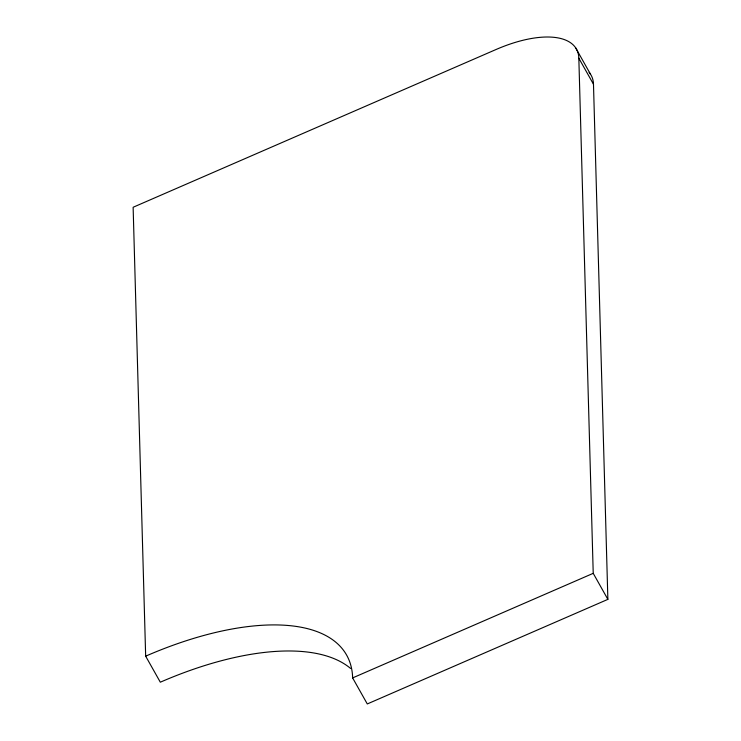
<?xml version="1.0" encoding="UTF-8"?>
<svg xmlns="http://www.w3.org/2000/svg" width="741" height="741" viewBox="0 0 741 741"><rect width="100%" height="100%" fill="white"/><g stroke="black" fill="none" stroke-linecap="round" stroke-linejoin="round"><path stroke-width="1.11" d="M145.662 656.165A227.061 100.322 -29.4 0 1 352.633 677.913L593.226 573.33L578.832 58.206A90.819 40.125 -29.4 0 0 496.044 49.508L133.13 207.267L145.662 656.165L160.315 682.202A227.061 100.322 -29.4 0 1 350.586 668.456M589.114 72.34A90.819 40.125 -29.4 0 1 593.485 84.242L607.87 599.367L367.286 703.95L352.633 677.913M575.738 47.989L590.382 74.026M578.832 58.206L593.485 84.242M593.226 573.33L607.87 599.367"/></g></svg>
